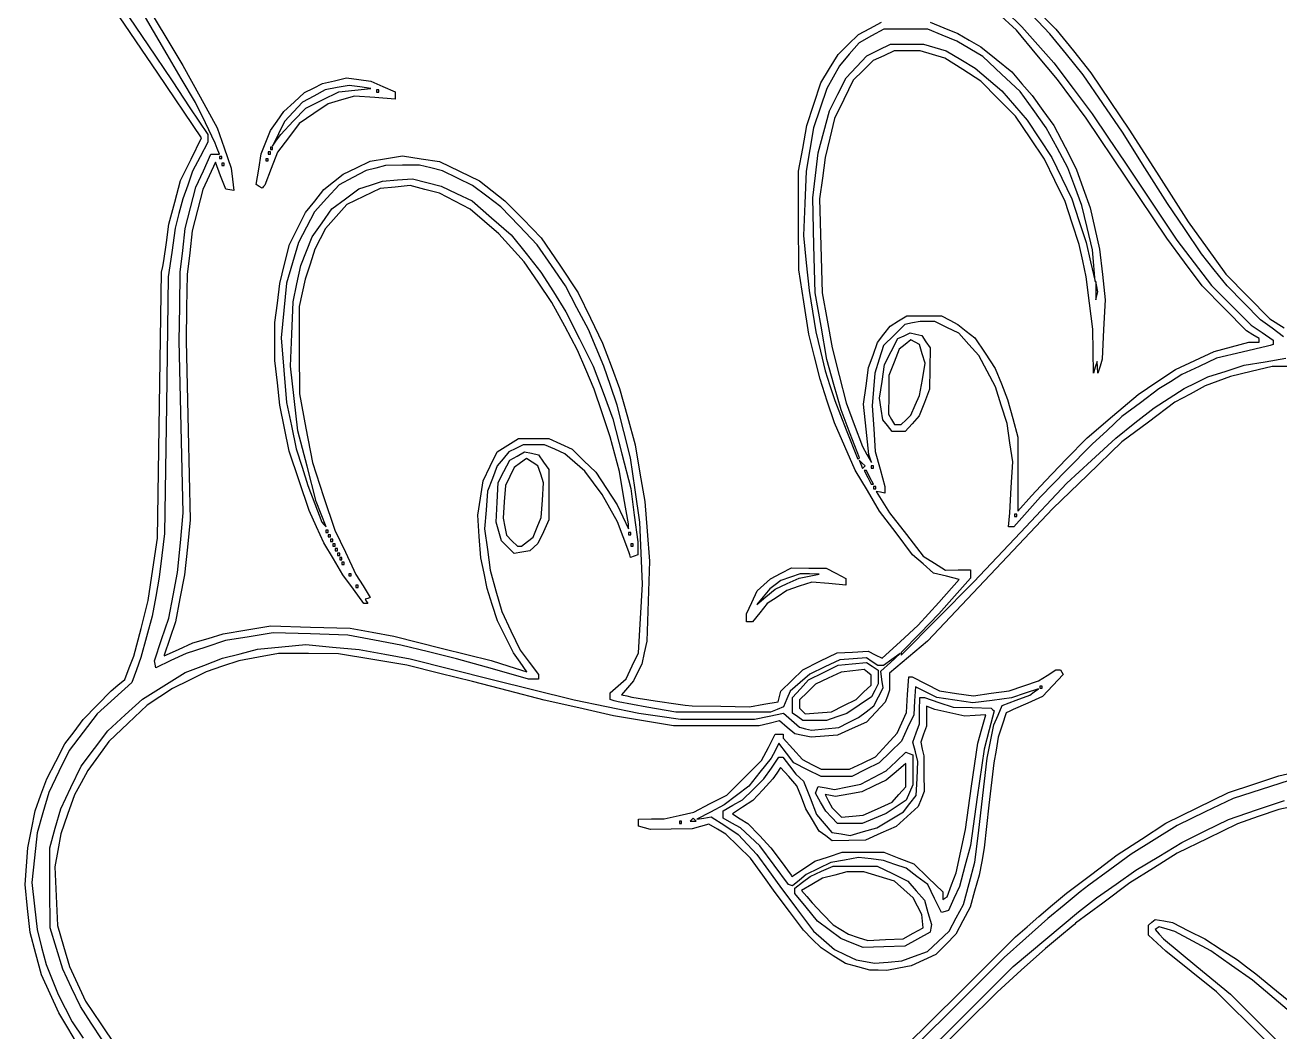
# Model space of a CAD drawing. Header units: millimetres. Extents: x 8 to 203, y 9 to 281.
# Drawn here: x 17.9 to 117.5, y 109.3 to 189.2 of the extents above; entities that cross this region are included whole.
import ezdxf

# ---------------------------------------------------------------- set-up
doc = ezdxf.new("R2010")
doc.units = ezdxf.units.MM
doc.layers.add('Capa_1', color=7, linetype='CONTINUOUS')

msp = doc.modelspace()

# ---------------------------------------------------------------- linework, layer by layer
at = {"layer": 'Capa_1', "color": 7}
for points in [[(21.958429, 108.40683), (21.246146, 109.59055), (20.533863, 110.77426), (19.850648, 112.27819), (19.167431, 113.78211), (18.714465, 115.4614), (18.261499, 117.14069), (18.063009, 119.05656), (17.864517, 120.97242), (17.979708, 122.4293), (18.094897, 123.88617), (18.380782, 125.34306), (18.666667, 126.79994), (19.1247, 128.0747), (19.582732, 129.34947), (20.307387, 130.74202), (21.032041, 132.13458), (21.756545, 133.098), (22.481048, 134.06143), (23.59554, 135.20663), (24.710034, 136.35183), (25.243628, 136.7973), (25.777222, 137.24276), (26.144539, 138.16733), (26.511854, 139.09191), (27.074796, 141.30421), (27.637738, 143.51651), (28.010108, 145.99376), (28.382477, 148.47101), (28.543208, 159.03339), (28.703938, 169.59577), (28.793648, 170.05104), (28.883358, 170.50632), (29.08863, 171.96319), (29.293903, 173.42007), (29.75598, 175.15012), (30.218057, 176.88016), (31.050892, 178.57555), (31.883728, 180.27094), (28.403916, 185.40467), (24.924103, 190.5384)], [(25.666626, 190.53819), (27.606403, 187.66222), (29.54618, 184.78625), (30.959537, 182.65419), (32.372894, 180.52215), (32.382094, 180.21858), (32.391294, 179.91502), (31.781909, 178.7617), (31.172524, 177.60839), (30.778591, 176.51573), (30.384656, 175.42307), (30.089835, 174.25327), (29.795014, 173.08348), (29.516463, 171.15741), (29.23791, 169.23133), (29.089649, 159.03318), (28.941387, 148.83502), (28.730001, 147.10498), (28.518614, 145.37494), (28.238989, 143.827), (27.959364, 142.27906), (27.515364, 140.64008), (27.071365, 139.00109), (26.702539, 138.00153), (26.333711, 137.00196), (24.965251, 135.76316), (23.596791, 134.52437), (22.483544, 133.05858), (21.370298, 131.59279), (20.556858, 129.9247), (19.743417, 128.2566), (19.2817, 126.66243), (18.819983, 125.06826), (18.611163, 123.08957), (18.402343, 121.11089), (18.606957, 119.24482), (18.811571, 117.37875), (19.170293, 115.98855), (19.529017, 114.59835), (20.007765, 113.41464), (20.486513, 112.23093), (21.050804, 111.13827), (21.615097, 110.04561), (22.486961, 108.77084)], [(27.676787, 190.53805), (29.037033, 188.26871), (30.397279, 185.99938), (31.760909, 183.52816), (33.124537, 181.05692), (33.685076, 179.46227), (34.245615, 177.86762), (34.351979, 176.97657), (34.458343, 176.08554), (34.133272, 176.13294), (33.808201, 176.18034), (33.394148, 177.25858), (32.980096, 178.33683), (32.481855, 177.24417), (31.983613, 176.15151), (31.562663, 174.51252), (31.141713, 172.87353), (30.940337, 171.14349), (30.738961, 169.41344), (30.693191, 166.77286), (30.647421, 164.13225), (30.812407, 157.02997), (30.977394, 149.92768), (30.752208, 147.74236), (30.527023, 145.55704), (30.166711, 143.68582), (29.8064, 141.81458), (29.356321, 140.49889), (28.906244, 139.1832), (28.904944, 139.1491), (28.903644, 139.115), (30.050838, 139.62975), (31.198034, 140.14448), (32.399159, 140.51135), (33.600285, 140.87821), (35.488543, 141.19147), (37.3768, 141.50473), (40.528162, 141.41063), (43.679523, 141.31653), (45.42326, 141.00451), (47.166998, 140.69249), (51.021575, 139.71776), (54.876153, 138.74303), (56.292464, 138.30192), (57.708779, 137.8608), (57.188529, 138.6131), (56.66828, 139.3654), (56.022851, 140.64016), (55.377431, 141.91493), (54.978891, 143.1897), (54.580351, 144.46446), (54.319559, 145.68534), (54.058766, 146.90622), (53.94012, 148.5991), (53.821472, 150.29198), (54.031235, 151.65781), (54.240998, 153.02363), (54.80763, 154.17817), (55.374263, 155.3327), (56.216561, 155.86268), (57.058864, 156.39266), (58.261897, 156.39066), (59.464941, 156.38866), (60.388708, 155.96186), (61.312486, 155.53507), (62.259278, 154.62011), (63.20607, 153.70514), (64.050195, 152.41051), (64.894321, 151.11587), (65.344101, 150.15737), (65.79387, 149.19887), (65.79597, 149.40292), (65.79807, 149.60697), (65.434666, 151.67929), (65.071262, 153.75162), (64.70464, 155.13755), (64.338018, 156.5235), (63.705428, 158.41553), (63.072838, 160.30757), (62.405769, 161.85551), (61.738701, 163.40345), (60.729132, 165.30011), (59.719564, 167.19678), (58.610845, 168.80285), (57.502126, 170.4089), (56.497522, 171.52595), (55.492905, 172.64299), (54.358855, 173.62438), (53.224804, 174.60578), (52.008895, 175.23979), (50.792987, 175.8738), (49.623047, 176.17117), (48.453108, 176.46854), (47.259706, 176.35913), (46.066303, 176.24973), (44.749945, 175.60569), (43.433586, 174.96164), (42.57725, 174.01667), (41.720915, 173.0717), (41.303512, 172.244), (40.886109, 171.41629), (40.505269, 170.23257), (40.12443, 169.04886), (39.883573, 167.9562), (39.642716, 166.86354), (39.648116, 163.40346), (39.653516, 159.94336), (40.171603, 157.21171), (40.68969, 154.48006), (41.578841, 151.78944), (42.467993, 149.09882), (43.305583, 147.34454), (44.143174, 145.59025), (44.713767, 144.67019), (45.284361, 143.75015), (45.077645, 143.68175), (44.870929, 143.61335), (44.974683, 143.44679), (45.078436, 143.28024), (44.92994, 143.28424), (44.781444, 143.28824), (43.940585, 144.42271), (43.099727, 145.55717), (42.353325, 146.83192), (41.606922, 148.1067), (41.016626, 149.38147), (40.426329, 150.65623), (39.634716, 153.02367), (38.843103, 155.39109), (38.473777, 157.21219), (38.10445, 159.0333), (37.909585, 160.80169), (37.714719, 162.57008), (37.714719, 164.08444), (37.714719, 165.59882), (37.903951, 167.14197), (38.093182, 168.68512), (38.476799, 170.23305), (38.860416, 171.78099), (39.504117, 173.05575), (40.147816, 174.33053), (40.871654, 175.24107), (41.595492, 176.15162), (42.362488, 176.76694), (43.129483, 177.38226), (44.20278, 177.89167), (45.276079, 178.40108), (46.561117, 178.61612), (47.846156, 178.83117), (49.316406, 178.60425), (50.786657, 178.37733), (52.372833, 177.60916), (53.95901, 176.84099), (54.968542, 176.05714), (55.97808, 175.27329), (57.420328, 173.8003), (58.862576, 172.32732), (60.32918, 170.142), (61.795795, 167.95669), (62.769724, 165.95348), (63.743653, 163.95027), (64.414323, 162.15466), (65.085003, 160.35903), (65.704105, 158.11784), (66.323207, 155.87665), (66.704628, 153.63067), (67.086049, 151.38468), (67.273408, 149.01725), (67.460768, 146.64983), (67.352752, 143.4629), (67.244737, 140.27598), (67.047138, 139.36543), (66.84954, 138.45488), (66.516128, 137.79629), (66.182716, 137.13769), (65.71542, 136.5867), (65.248124, 136.0357), (65.660762, 135.9385), (66.073401, 135.8413), (67.908907, 135.55677), (69.744424, 135.27225), (70.295081, 135.20635), (70.845728, 135.14045), (73.124058, 135.11301), (75.403421, 135.08571), (76.549782, 135.28378), (77.696155, 135.48184), (77.80238, 135.90178), (77.908606, 136.32173), (78.776234, 137.17038), (79.643874, 138.01905), (81.00762, 138.68775), (82.371355, 139.35646), (83.600971, 139.42546), (84.830587, 139.49436), (85.383812, 139.21053), (85.937047, 138.92668), (87.372913, 140.23867), (88.808779, 141.55066), (90.438217, 143.37175), (92.067654, 145.19285), (91.051384, 145.43899), (90.035114, 145.68513), (89.191522, 146.42186), (88.347929, 147.15859), (87.046395, 148.89177), (85.744851, 150.62494), (84.779275, 152.24613), (83.813699, 153.86733), (82.982071, 155.75135), (82.150444, 157.63537), (81.584743, 159.36186), (81.019041, 161.08834), (80.567429, 162.88348), (80.115826, 164.67861), (79.719074, 167.22816), (79.322321, 169.77769), (79.312721, 173.69306), (79.303121, 177.60842), (79.632612, 179.42952), (79.962102, 181.25061), (80.523542, 182.94626), (81.084981, 184.64189), (81.767254, 185.7614), (82.449537, 186.88092), (83.254656, 187.67556), (84.059775, 188.47021), (84.977533, 188.95789), (85.895292, 189.44556)], [(97.98642, 190.68082), (99.740409, 188.8993), (101.13624, 187.16926), (102.53208, 185.43921), (104.05958, 183.16284), (105.58709, 180.88647), (107.9244, 177.24427), (110.26171, 173.60207), (111.75363, 171.51483), (113.24555, 169.42759), (114.98929, 167.66431), (116.73303, 165.90103), (117.86753, 165.17966)], [(23.977729, 108.62253), (23.116959, 109.94269), (22.25619, 111.26285), (21.554015, 112.74949), (20.851839, 114.23613), (20.348902, 115.87411), (19.845965, 117.51211), (19.831935, 120.69902), (19.817905, 123.88595), (20.254594, 125.43389), (20.691283, 126.98182), (21.510221, 128.67285), (22.329159, 130.36388), (23.381134, 131.77155), (24.433111, 133.1792), (25.810091, 134.43134), (27.187071, 135.68347), (28.887707, 136.74343), (30.588342, 137.80339), (32.066377, 138.36891), (33.544411, 138.93442), (34.940967, 139.28822), (36.337523, 139.64201), (38.253973, 139.82933), (40.170425, 140.01664), (42.292102, 139.82329), (44.41378, 139.62992), (46.432844, 139.25933), (48.451908, 138.88876), (54.967981, 137.25551), (61.484049, 135.62226), (64.053769, 135.0991), (66.623488, 134.57593), (68.275449, 134.33494), (69.92741, 134.09394), (72.86423, 134.09794), (75.801051, 134.10194), (76.958579, 134.33019), (78.116096, 134.55846), (78.751563, 134.00489), (79.38704, 133.45132), (79.860133, 133.33351), (80.333214, 133.2157), (81.419208, 133.32832), (82.50519, 133.44093), (83.283023, 133.83399), (84.060866, 134.22704), (84.669495, 134.6868), (85.278123, 135.14656), (85.650168, 135.87012), (86.022223, 136.59368), (85.932623, 137.25071), (85.843023, 137.90774), (86.603904, 138.60653), (87.364785, 139.30532), (86.705037, 138.83417), (86.045277, 138.36302), (85.826711, 138.36302), (85.608133, 138.36302), (85.154411, 138.65798), (84.700678, 138.95293), (83.643334, 138.87703), (82.585991, 138.80113), (81.396138, 138.24046), (80.206285, 137.6798), (79.420727, 137.00094), (78.63517, 136.3221), (78.374188, 135.70239), (78.113205, 135.08268), (77.599562, 134.86647), (77.085919, 134.65025), (73.323118, 134.64425), (69.560317, 134.63825), (67.265921, 135.05151), (64.971535, 135.46475), (64.650312, 135.56075), (64.3291, 135.65675), (64.3291, 135.9232), (64.3291, 136.18966), (64.96412, 136.74283), (65.599129, 137.296), (66.094595, 138.33073), (66.590062, 139.36546), (66.754365, 142.09711), (66.918669, 144.82876), (66.811356, 147.28723), (66.704055, 149.74572), (66.33267, 152.29526), (65.961286, 154.8448), (65.426952, 156.93906), (64.892617, 159.03333), (64.361351, 160.58126), (63.830085, 162.12919), (63.22216, 163.58607), (62.614245, 165.04296), (61.701047, 166.773), (60.787849, 168.50304), (59.671085, 170.12878), (58.554322, 171.75453), (57.110039, 173.26833), (55.665766, 174.78213), (54.536869, 175.62407), (53.407975, 176.46601), (52.214804, 177.05543), (51.021632, 177.64485), (50.103875, 177.86964), (49.186119, 178.09443), (47.839298, 178.08183), (46.492476, 178.06923), (45.728458, 177.86771), (44.964439, 177.66619), (43.894063, 177.10326), (42.823688, 176.54034), (41.844134, 175.4664), (40.864579, 174.39245), (40.217641, 173.171), (39.570702, 171.94954), (39.099888, 170.33761), (38.629074, 168.72569), (38.414202, 166.54713), (38.199329, 164.36858), (38.420916, 161.80167), (38.642504, 159.23476), (39.023383, 157.40399), (39.404262, 155.5732), (39.863095, 154.11633), (40.321929, 152.65945), (40.876622, 151.20256), (41.431314, 149.74569), (41.60493, 149.56357), (41.778545, 149.38147), (41.381163, 150.38307), (40.98378, 151.38468), (40.261168, 154.18851), (39.538557, 156.99234), (39.248549, 159.56074), (38.958543, 162.12916), (39.054503, 164.6787), (39.150463, 167.22824), (39.45636, 168.67366), (39.762256, 170.11908), (40.221823, 171.25804), (40.681388, 172.39699), (41.461199, 173.50874), (42.241009, 174.62049), (43.308276, 175.4125), (44.375544, 176.20451), (45.312417, 176.51498), (46.24929, 176.82546), (47.445391, 176.91966), (48.641492, 177.01386), (49.777394, 176.72514), (50.913297, 176.43642), (52.140113, 175.84295), (53.366929, 175.24947), (54.917388, 173.90462), (56.467849, 172.55975), (57.656307, 171.07765), (58.844775, 169.59556), (59.830552, 168.02433), (60.816329, 166.45309), (61.906744, 164.29107), (62.997159, 162.12905), (63.772914, 160.03478), (64.548669, 157.94053), (65.260859, 155.17389), (65.973049, 152.40726), (66.252379, 150.29312), (66.531708, 148.17899), (66.531708, 147.66147), (66.531708, 147.14395), (66.249438, 147.03648), (65.967157, 146.92901), (65.889167, 147.15358), (65.811177, 147.37814), (65.367001, 148.57225), (64.922825, 149.76636), (64.31424, 150.84863), (63.705664, 151.9309), (63.020824, 152.86175), (62.335974, 153.79261), (61.542894, 154.47764), (60.749804, 155.16268), (59.941255, 155.52548), (59.132705, 155.88828), (58.275251, 155.88828), (57.417787, 155.88828), (56.857157, 155.60064), (56.296527, 155.31301), (55.830051, 154.76298), (55.363563, 154.21295), (54.982884, 153.20348), (54.602204, 152.19402), (54.4863, 150.69663), (54.370394, 149.19925), (54.584108, 147.56026), (54.79782, 145.92127), (55.264667, 144.28228), (55.731518, 142.64329), (56.455737, 141.10573), (57.179946, 139.56818), (57.90946, 138.60953), (58.638964, 137.65089), (58.638964, 137.46097), (58.638964, 137.27105), (58.241956, 137.27105), (57.844947, 137.27105), (54.983922, 138.07839), (52.122897, 138.88572), (49.920281, 139.43459), (47.717667, 139.98344), (45.606826, 140.37563), (43.495986, 140.76781), (40.531665, 140.86371), (37.567346, 140.95961), (35.67632, 140.6459), (33.785295, 140.33218), (32.216346, 139.82043), (30.647395, 139.30869), (29.454311, 138.74411), (28.261228, 138.17955), (28.201268, 138.45694), (28.141308, 138.73433), (28.708953, 140.42481), (29.276597, 142.1153), (29.629436, 143.92726), (29.982276, 145.73922), (30.200539, 148.10666), (30.418802, 150.47409), (30.257773, 157.3032), (30.096744, 164.13233), (30.143124, 166.86398), (30.189504, 169.59563), (30.390274, 171.32567), (30.591045, 173.05571), (31.011137, 174.6947), (31.431229, 176.33369), (32.027535, 177.65399), (32.623841, 178.97429), (32.961825, 178.97429), (33.29981, 178.97429), (33.135038, 179.40427), (32.970266, 179.83424), (32.184586, 181.453), (31.398905, 183.07176), (30.273935, 184.98391), (29.148963, 186.89607), (27.437099, 189.80983)], [(89.749871, 189.44556), (90.851174, 188.99992), (91.952489, 188.55428), (92.870236, 188.0242), (93.787995, 187.49411), (95.012007, 186.50364), (96.236018, 185.51316), (97.04639, 184.56561), (97.856751, 183.61805), (98.719575, 182.43488), (99.582398, 181.25171), (100.47527, 179.52112), (101.36815, 177.79053), (101.91363, 176.24259), (102.45912, 174.69466), (102.84092, 173.05567), (103.22273, 171.41668), (103.43876, 169.41348), (103.65479, 167.41026), (103.53666, 165.04284), (103.41854, 162.6754), (103.25371, 162.12907), (103.0889, 161.58274), (103.0548, 162.03802), (103.0207, 162.49329), (102.87374, 162.03802), (102.72678, 161.58274), (102.70848, 163.31971), (102.69018, 165.05667), (102.42563, 167.14402), (102.16109, 169.23136), (101.88241, 170.50613), (101.60373, 171.7809), (101.03785, 173.49768), (100.47195, 175.21447), (99.663157, 176.8864), (98.854352, 178.55833), (97.701746, 180.2687), (96.549131, 181.97906), (95.168529, 183.36818), (93.787928, 184.75729), (92.358924, 185.67902), (90.929909, 186.60076), (89.944505, 186.88497), (88.959101, 187.16919), (87.92991, 187.16919), (86.900737, 187.16919), (86.069099, 186.78134), (85.237472, 186.3935), (84.435304, 185.62001), (83.633147, 184.84652), (82.890645, 183.32173), (82.148143, 181.79694), (81.785825, 180.24902), (81.423508, 178.70108), (81.202608, 177.06209), (80.981697, 175.4231), (81.085579, 171.68985), (81.18946, 167.95659), (81.579352, 165.77127), (81.969243, 163.58595), (82.523917, 161.40064), (83.078591, 159.21532), (83.728931, 157.48527), (84.379272, 155.75523), (84.734995, 155.11784), (85.090727, 154.48045), (84.993557, 154.80005), (84.896387, 155.11965), (84.678076, 157.11668), (84.459765, 159.11369), (84.66625, 160.56228), (84.872723, 162.01087), (85.228467, 163.01507), (85.58421, 164.01927), (86.080476, 164.66481), (86.576753, 165.31034), (87.245451, 165.72292), (87.914161, 166.1355), (89.290798, 166.1315), (90.667436, 166.1285), (91.30986, 165.78846), (91.952296, 165.44843), (92.63249, 164.91813), (93.312696, 164.38782), (94.122322, 163.16751), (94.931947, 161.94719), (95.4223, 160.71505), (95.912642, 159.4829), (96.313316, 157.9834), (96.713957, 156.4839), (96.719257, 153.54817), (96.724557, 150.61245), (97.820107, 151.81813), (98.915668, 153.02381), (100.57338, 154.73333), (102.23109, 156.44285), (104.25017, 158.16622), (106.26923, 159.88959), (107.75803, 160.87282), (109.24681, 161.85605), (110.78661, 162.5716), (112.32643, 163.28715), (113.69937, 163.6643), (115.07232, 164.04146), (115.48899, 164.04146), (115.90567, 164.04146), (115.90567, 164.18431), (115.90567, 164.32715), (115.39639, 164.62563), (114.8871, 164.92411), (113.13006, 166.7206), (111.37303, 168.51709), (109.9598, 170.4011), (108.54658, 172.28512), (105.3531, 177.05732), (102.15963, 181.82952), (101.01992, 183.36128), (99.880221, 184.89304), (98.242995, 186.84837), (96.60577, 188.80369), (95.104975, 190.18128)], [(95.78821, 190.29789), (97.053124, 189.08102), (98.32457, 187.6544), (99.596005, 186.22778), (101.11421, 184.19432), (102.63241, 182.16084), (103.92227, 180.24869), (105.21211, 178.33653), (107.28632, 175.24066), (109.36054, 172.1448), (110.73919, 170.33519), (112.11782, 168.52556), (113.6912, 166.95539), (115.26458, 165.38521), (116.13645, 164.79537), (117.00832, 164.20552), (117.00832, 164.02644), (117.00832, 163.84736), (116.77888, 163.78026), (116.54944, 163.71316), (114.53037, 163.235), (112.51131, 162.75682), (111.13467, 162.11258), (109.75804, 161.46833), (108.84028, 160.89344), (107.92253, 160.31855), (106.45844, 159.22045), (104.99435, 158.12234), (103.81107, 157.02968), (102.62779, 155.93702), (100.57345, 153.84276), (98.5191, 151.74849), (97.464559, 150.56478), (96.410007, 149.38107), (96.200849, 149.38107), (95.99169, 149.38107), (96.03324, 149.9274), (96.07479, 150.47373), (96.195474, 152.49908), (96.316168, 154.52443), (96.091944, 156.04592), (95.867709, 157.5674), (95.406347, 159.02858), (94.944985, 160.48977), (94.291544, 161.732), (93.638114, 162.97422), (92.837661, 163.85751), (92.03722, 164.74081), (91.087498, 165.21036), (90.137776, 165.67991), (89.554335, 165.67991), (88.970883, 165.67991), (88.357684, 165.55823), (87.744474, 165.43655), (86.905026, 164.60215), (86.065589, 163.76775), (85.718891, 162.67509), (85.372193, 161.58243), (85.263347, 160.27478), (85.15449, 158.96714), (85.276654, 157.16312), (85.398819, 155.3591), (85.785269, 153.96151), (86.171729, 152.56393), (86.171729, 152.30325), (86.171729, 152.04257), (85.820684, 152.10967), (85.469629, 152.17677), (86.005764, 151.32527), (86.541888, 150.47377), (87.871103, 148.75035), (89.200328, 147.02692), (90.093624, 146.48014), (90.98693, 145.93336), (91.975029, 145.94756), (92.963129, 145.96176), (92.963129, 145.62389), (92.963129, 145.28601), (91.705342, 143.8735), (90.447566, 142.46099), (88.952078, 140.92605), (87.456589, 139.39111), (87.459789, 139.28706), (87.462989, 139.18301), (90.351843, 142.09678), (93.240686, 145.01053), (96.931217, 148.92724), (100.62173, 152.84393), (102.56334, 154.63276), (104.50494, 156.42159), (106.03047, 157.61927), (107.55599, 158.81696), (108.74907, 159.58433), (109.94215, 160.35172), (110.87407, 160.81766), (111.80599, 161.2836), (113.26023, 161.74394), (114.71449, 162.20429), (116.36645, 162.48469), (118.01841, 162.76509)], [(117.83583, 164.46327), (116.91807, 165.13785), (116.00031, 165.81244), (114.6743, 167.15852), (113.34828, 168.5046), (112.32986, 169.77936), (111.31144, 171.05414), (109.96263, 173.05734), (108.61382, 175.06055), (106.82486, 177.88326), (105.03589, 180.70596), (103.47124, 182.98234), (101.90659, 185.25871), (100.58601, 186.8977), (99.265413, 188.53669), (97.837975, 190.0409)], [(119.76158, 162.10215), (116.91654, 162.11245), (115.26457, 161.70503), (113.61261, 161.29761), (112.60308, 160.92682), (111.59354, 160.55604), (110.40046, 159.90846), (109.20738, 159.26087), (107.09754, 157.68992), (104.98771, 156.11895), (102.25204, 153.47835), (99.516352, 150.83777), (94.529913, 145.55658), (89.543473, 140.27538), (88.041133, 139.01768), (86.538794, 137.75999), (86.538794, 137.07186), (86.538794, 136.38374), (86.36032, 135.91801), (86.181846, 135.45227), (85.442103, 134.65604), (84.70235, 133.85981), (83.555626, 133.34566), (82.408891, 132.83151), (81.359752, 132.75321), (80.310613, 132.67491), (79.657981, 132.79638), (79.005339, 132.91786), (78.401772, 133.44364), (77.798204, 133.96941), (76.983177, 133.76048), (76.168149, 133.55153), (72.772449, 133.56183), (69.376749, 133.57223), (66.990575, 133.97135), (64.604412, 134.37047), (61.851147, 134.99254), (59.097872, 135.61461), (56.252829, 136.35371), (53.407783, 137.09283), (50.797753, 137.73269), (48.187724, 138.37254), (45.474766, 138.83342), (42.761806, 139.29429), (40.375639, 139.30769), (37.989473, 139.32119), (36.416242, 139.02466), (34.843012, 138.72815), (33.546771, 138.29074), (32.25053, 137.85331), (30.914903, 137.18827), (29.579276, 136.52323), (28.576764, 135.86303), (27.574253, 135.20283), (26.042064, 133.76387), (24.509874, 132.32491), (23.682201, 131.17414), (22.854528, 130.02337), (22.318554, 129.04881), (21.78258, 128.07425), (21.236417, 126.52631), (20.690254, 124.97838), (20.456578, 123.67175), (20.222902, 122.36512), (20.326006, 120.02956), (20.42911, 117.69399), (20.910789, 116.07314), (21.392466, 114.45229), (22.031604, 113.07982), (22.670741, 111.70736), (23.877418, 109.90902), (25.084095, 108.11068)], [(87.72382, 108.04241), (92.133083, 112.41895), (96.542347, 116.79548), (97.463632, 117.60908), (98.384928, 118.42267), (99.482705, 119.34869), (100.58048, 120.27469), (102.59954, 121.79627), (104.61861, 123.31783), (106.54589, 124.57146), (108.47319, 125.82508), (110.96072, 127.05229), (113.44826, 128.27951), (115.45773, 128.94086), (117.46719, 129.60221), (118.93561, 129.92856)], [(118.27041, 129.23192), (116.04897, 128.51599), (113.82755, 127.80004), (111.60956, 126.72476), (109.39157, 125.64946), (107.55605, 124.50796), (105.72053, 123.36644), (104.04164, 122.13802), (102.36273, 120.9096), (102.02256, 120.63972), (101.68241, 120.36983), (100.39755, 119.3189), (99.112692, 118.26797), (97.368953, 116.70964), (95.625215, 115.15131), (92.089855, 111.62428), (88.554496, 108.09725)], [(88.649497, 106.7625), (92.504066, 110.60709), (96.358655, 114.45168), (98.954169, 116.61925), (101.54968, 118.78682), (102.25809, 119.34158), (102.9665, 119.89634), (104.52668, 120.99998), (106.08686, 122.10363), (107.92238, 123.19822), (109.7579, 124.29282), (111.60437, 125.21183), (113.45085, 126.13082), (115.67887, 126.88311), (117.90687, 127.63539)], [(119.57756, 127.36021), (117.46672, 126.92101), (115.81476, 126.35181), (114.1628, 125.78261), (111.77664, 124.61145), (109.39047, 123.4403), (107.50222, 122.26163), (105.61396, 121.08297), (103.46408, 119.48915), (101.31421, 117.89534), (101.22251, 117.79522), (101.13081, 117.69511), (100.02951, 116.79316), (98.928195, 115.8912), (97.00091, 114.15358), (95.073626, 112.41595), (92.521679, 109.86539), (89.969742, 107.31484)], [(119.86256, 105.1287), (116.18697, 108.78345), (112.51138, 112.43821), (110.49231, 114.05053), (108.47325, 115.66287), (107.78493, 116.30579), (107.09661, 116.94871), (107.09661, 117.34473), (107.09661, 117.74074), (107.36993, 117.96579), (107.64324, 118.19084), (108.32131, 118.06463), (108.99937, 117.93843), (110.29061, 117.29328), (111.58184, 116.64814), (112.8726, 115.81305), (114.16334, 114.97797), (114.89628, 114.42397), (115.62923, 113.86998), (117.28246, 112.51364), (118.93567, 111.1573)], [(119.48618, 109.88022), (117.4279, 111.6206), (115.36962, 113.36099), (113.7091, 114.5259), (112.04858, 115.69081), (110.62794, 116.46458), (109.2073, 117.23834), (108.58209, 117.41383), (107.9569, 117.58931), (107.79005, 117.48702), (107.6232, 117.38474), (107.95637, 117.01397), (108.28954, 116.6432), (110.95104, 114.4424), (113.61254, 112.24158), (116.37143, 109.50453), (119.13033, 106.76747)]]:
    msp.add_lwpolyline(points, dxfattribs=at)
for points in [[(84.071282, 154.79423), (84.135422, 154.85793), (83.406547, 156.76343), (82.677661, 158.66893), (82.117373, 160.66973), (81.557084, 162.67053), (81.092323, 165.31353), (80.627552, 167.95653), (80.530272, 171.72272), (80.433002, 175.48889), (80.651867, 177.27707), (80.870732, 179.06524), (81.311914, 180.74121), (81.753085, 182.41717), (82.415742, 183.7227), (83.0784, 185.02822), (83.90909, 185.90932), (84.739769, 186.79041), (85.675288, 187.25293), (86.610797, 187.71546), (87.918074, 187.71546), (89.225361, 187.71546), (90.134159, 187.4477), (91.042947, 187.17994), (92.187071, 186.49162), (93.331184, 185.80331), (94.388794, 184.90006), (95.446403, 183.99681), (96.453212, 182.83807), (97.460021, 181.67932), (98.440055, 180.19017), (99.4201, 178.70102), (100.21098, 177.06203), (101.00186, 175.42304), (101.57202, 173.693), (102.14218, 171.96295), (102.50629, 170.41502), (102.87039, 168.86709), (102.76382, 170.11843), (102.65724, 171.36978), (102.22757, 173.13032), (101.79791, 174.89086), (101.24711, 176.38821), (100.69633, 177.88557), (99.839504, 179.477), (98.982679, 181.06845), (97.946027, 182.50279), (96.909364, 183.93715), (95.422452, 185.32551), (93.93553, 186.71385), (92.903906, 187.32476), (91.872273, 187.93568), (90.719795, 188.41567), (89.567318, 188.89568), (87.823579, 188.89768), (86.07984, 188.89968), (85.096141, 188.35911), (84.112442, 187.81853), (83.331732, 186.90223), (82.551023, 185.98593), (82.052722, 185.0892), (81.554421, 184.19247), (81.025361, 182.62572), (80.496289, 181.05896), (80.207307, 179.33391), (79.918335, 177.60887), (79.8069, 175.05933), (79.695464, 172.50979), (79.915118, 170.32447), (80.13476, 168.13915), (80.405641, 166.50016), (80.676532, 164.86117), (81.045519, 163.31324), (81.414506, 161.76531), (81.794574, 160.58159), (82.174642, 159.39788), (83.090834, 157.0645), (84.007037, 154.73111)], [(36.807129, 176.38673), (36.701096, 176.25773), (36.464888, 176.40257), (36.228681, 176.54741), (36.424632, 177.76438), (36.620584, 178.98136), (36.989146, 179.90907), (37.357708, 180.83677), (37.882942, 181.59417), (38.408176, 182.35159), (39.235772, 183.10845), (40.063369, 183.8653), (40.769934, 184.21774), (41.476498, 184.57017), (42.437272, 184.79449), (43.398046, 185.01881), (44.364561, 184.89416), (45.331075, 184.76953), (46.29472, 184.34043), (47.258365, 183.91134), (47.258365, 183.63008), (47.258365, 183.34882), (45.646384, 183.46235), (44.034404, 183.57586), (42.992325, 183.27531), (41.950246, 182.97474), (40.795615, 182.19332), (39.640986, 181.41189), (38.780954, 180.27302), (37.920924, 179.13415), (37.417045, 177.82495), (36.913165, 176.51573)], [(37.845708, 180.06687), (38.167518, 180.52215), (39.168455, 181.57637), (40.169393, 182.63061), (41.479191, 183.27287), (42.788988, 183.91512), (44.060031, 184.04567), (45.331074, 184.17623), (44.463001, 184.30287), (43.594927, 184.42951), (42.654469, 184.25256), (41.714011, 184.0756), (40.808113, 183.58642), (39.902214, 183.09725), (39.186541, 182.32692), (38.470867, 181.55661), (37.997382, 180.58411), (37.523898, 179.61159)], [(45.881728, 183.89118), (45.973508, 183.89118), (45.973508, 183.98218), (45.973508, 184.07318), (45.881728, 184.07318), (45.789948, 184.07318), (45.789948, 183.98218), (45.789948, 183.89118)], [(37.438369, 179.33843), (37.530149, 179.33843), (37.530149, 179.42943), (37.530149, 179.52043), (37.438369, 179.52043), (37.346589, 179.52043), (37.346589, 179.42943), (37.346589, 179.33843)], [(33.4007, 178.60999), (33.49248, 178.60999), (33.49248, 178.70099), (33.49248, 178.79199), (33.4007, 178.79199), (33.30892, 178.79199), (33.30892, 178.70099), (33.30892, 178.60999)], [(37.071266, 178.42788), (37.163046, 178.42788), (37.163046, 178.51888), (37.163046, 178.60988), (37.071266, 178.60988), (36.979486, 178.60988), (36.979486, 178.51888), (36.979486, 178.42788)], [(37.254817, 178.97421), (37.346597, 178.97421), (37.346597, 179.06521), (37.346597, 179.15621), (37.254817, 179.15621), (37.163037, 179.15621), (37.163037, 179.06521), (37.163037, 178.97421)], [(33.584251, 178.06366), (33.676031, 178.06366), (33.676031, 178.15466), (33.676031, 178.24566), (33.584251, 178.24566), (33.492471, 178.24566), (33.492471, 178.15466), (33.492471, 178.06366)], [(103.00098, 167.72674), (103.08448, 168.04332), (103.00468, 168.45519), (102.92488, 168.86706), (102.92188, 168.13861), (102.91888, 167.41017)], [(87.267317, 156.9389), (86.748996, 156.9389), (86.377888, 157.40699), (86.00677, 157.87509), (85.876849, 158.72729), (85.746928, 159.5795), (85.940393, 160.91945), (86.133847, 162.25941), (86.663333, 163.28688), (87.19281, 164.31435), (87.682864, 164.54768), (88.172907, 164.78101), (88.631052, 164.66693), (89.089196, 164.55284), (89.420071, 164.06938), (89.750947, 163.58591), (89.731877, 161.94693), (89.712807, 160.30794), (89.300126, 159.24588), (88.887434, 158.18382), (88.336585, 157.56136), (87.785725, 156.9389)], [(87.187727, 157.48523), (87.456594, 157.48523), (87.842202, 157.86781), (88.227821, 158.2504), (88.57193, 159.02221), (88.916038, 159.79402), (89.138409, 161.08062), (89.360779, 162.3672), (89.136427, 163.11017), (88.912064, 163.85314), (88.571045, 164.03421), (88.230037, 164.21528), (87.763167, 163.85092), (87.296297, 163.48657), (86.891915, 162.44358), (86.487545, 161.4006), (86.467305, 159.85266), (86.447065, 158.30472), (86.682966, 157.89498), (86.918857, 157.48523)], [(57.327336, 147.35332), (56.704335, 147.253), (56.203722, 147.74968), (55.703098, 148.24637), (55.499232, 148.99596), (55.295364, 149.74555), (55.370684, 151.3168), (55.446004, 152.88805), (55.903313, 153.76972), (56.360626, 154.65138), (56.946294, 154.99074), (57.531952, 155.33009), (58.082971, 155.21002), (58.634001, 155.08995), (59.049495, 154.51201), (59.464989, 153.93408), (59.464925, 151.93087), (59.464872, 149.92766), (59.034962, 148.98457), (58.605063, 148.04148), (58.277704, 147.74754), (57.950333, 147.45361)], [(57.137494, 147.8334), (57.304642, 147.8334), (57.766963, 148.19422), (58.229294, 148.55503), (58.544742, 149.3324), (58.86019, 150.10978), (58.95736, 151.49128), (59.05453, 152.87277), (58.830433, 153.54647), (58.606337, 154.22015), (58.153328, 154.51465), (57.700331, 154.80913), (57.206068, 154.44667), (56.711805, 154.08421), (56.363445, 153.37177), (56.015085, 152.65932), (55.927295, 151.35364), (55.839505, 150.04797), (55.966645, 149.37561), (56.093774, 148.70326), (56.532144, 148.26834), (56.970513, 147.8334)], [(84.484294, 154.11139), (84.587003, 154.21337), (84.358922, 154.43797), (84.130841, 154.66257), (84.25617, 154.33603), (84.381499, 154.00948)], [(85.171595, 152.75038), (85.263335, 152.75038), (84.978582, 153.29671), (84.693829, 153.84304), (84.602099, 153.84304), (84.510369, 153.84304), (84.795121, 153.29671), (85.079874, 152.75038)], [(85.162166, 154.02509), (85.253896, 154.02509), (85.253896, 154.11609), (85.253896, 154.20709), (85.162166, 154.20709), (85.070436, 154.20709), (85.070436, 154.11609), (85.070436, 154.02509)], [(85.345722, 152.38616), (85.437452, 152.38616), (85.437452, 152.47726), (85.437452, 152.56826), (85.345722, 152.56826), (85.253982, 152.56826), (85.253982, 152.47726), (85.253982, 152.38616)], [(96.542347, 150.20084), (96.634077, 150.20084), (96.634077, 150.29194), (96.634077, 150.38294), (96.542347, 150.38294), (96.450617, 150.38294), (96.450617, 150.29194), (96.450617, 150.20084)], [(41.84406, 148.92607), (41.93584, 148.92607), (41.93584, 149.01707), (41.93584, 149.10807), (41.84406, 149.10807), (41.75228, 149.10807), (41.75228, 149.01707), (41.75228, 148.92607)], [(42.027611, 148.56185), (42.119391, 148.56185), (42.119391, 148.65285), (42.119391, 148.74385), (42.027611, 148.74385), (41.935831, 148.74385), (41.935831, 148.65285), (41.935831, 148.56185)], [(65.889282, 148.74397), (65.981012, 148.74397), (65.981012, 148.83497), (65.981012, 148.92597), (65.889282, 148.92597), (65.797542, 148.92597), (65.797542, 148.83497), (65.797542, 148.74397)], [(42.211163, 148.19764), (42.302943, 148.19764), (42.302943, 148.28864), (42.302943, 148.37964), (42.211163, 148.37964), (42.119383, 148.37964), (42.119383, 148.28864), (42.119383, 148.19764)], [(42.394714, 147.83342), (42.486494, 147.83342), (42.486494, 147.92442), (42.486494, 148.01542), (42.394714, 148.01542), (42.302934, 148.01542), (42.302934, 147.92442), (42.302934, 147.83342)], [(42.578265, 147.46919), (42.670045, 147.46919), (42.670045, 147.56019), (42.670045, 147.65119), (42.578265, 147.65119), (42.486485, 147.65119), (42.486485, 147.56019), (42.486485, 147.46919)], [(66.072838, 147.83342), (66.164568, 147.83342), (66.164568, 147.92442), (66.164568, 148.01542), (66.072838, 148.01542), (65.981098, 148.01542), (65.981098, 147.92442), (65.981098, 147.83342)], [(42.761816, 147.10498), (42.853596, 147.10498), (42.853596, 147.19598), (42.853596, 147.28698), (42.761816, 147.28698), (42.670036, 147.28698), (42.670036, 147.19598), (42.670036, 147.10498)], [(42.945368, 146.74076), (43.037148, 146.74076), (43.037148, 146.83176), (43.037148, 146.92276), (42.945368, 146.92276), (42.853588, 146.92276), (42.853588, 146.83176), (42.853588, 146.74076)], [(43.128919, 146.37653), (43.220699, 146.37653), (43.220699, 146.46753), (43.220699, 146.55853), (43.128919, 146.55853), (43.037139, 146.55853), (43.037139, 146.46753), (43.037139, 146.37653)], [(43.679573, 145.46599), (43.771353, 145.46599), (43.771353, 145.55699), (43.771353, 145.64799), (43.679573, 145.64799), (43.587793, 145.64799), (43.587793, 145.55699), (43.587793, 145.46599)], [(75.402771, 141.82379), (75.158164, 141.82379), (75.160264, 142.14248), (75.162364, 142.46117), (75.596227, 143.37172), (76.0301, 144.28228), (76.558084, 144.76676), (77.086058, 145.25124), (77.912049, 145.6773), (78.738029, 146.10337), (80.114656, 146.09937), (81.491294, 146.09537), (82.271385, 145.68614), (83.051477, 145.27691), (83.051477, 145.00977), (83.051477, 144.74263), (81.704086, 144.85563), (80.356684, 144.96863), (79.363801, 144.64453), (78.370917, 144.32042), (77.594321, 143.7944), (76.817724, 143.26839), (76.232855, 142.5463), (75.647986, 141.82422)], [(76.711305, 143.80858), (77.435801, 144.42755), (78.394291, 144.86292), (79.352782, 145.29829), (80.146405, 145.45324), (80.940028, 145.6082), (80.183014, 145.6282), (79.426, 145.6482), (78.656776, 145.37894), (77.887552, 145.10967), (77.45402, 144.77133), (77.020488, 144.43299), (76.503648, 143.81135), (75.986808, 143.18972)], [(44.230227, 144.55544), (44.322007, 144.55544), (44.322007, 144.64644), (44.322007, 144.73744), (44.230227, 144.73744), (44.138447, 144.73744), (44.138447, 144.64644), (44.138447, 144.55544)], [(80.591145, 133.99305), (79.645536, 133.99305), (79.237596, 134.27655), (78.829646, 134.56004), (78.829646, 135.18657), (78.829646, 135.81311), (79.465699, 136.51161), (80.101752, 137.21012), (81.277094, 137.802), (82.452436, 138.39389), (83.57198, 138.49463), (84.691535, 138.59536), (85.156295, 138.29323), (85.621045, 137.9911), (85.621045, 137.43993), (85.621045, 136.88875), (85.356355, 136.38091), (85.091654, 135.87307), (84.117374, 135.21124), (83.143104, 134.54942), (82.339935, 134.27125), (81.536765, 133.99309)], [(85.641885, 114.15506), (84.978621, 114.16706), (84.010072, 114.42575), (83.041534, 114.68444), (82.066071, 115.30354), (81.090618, 115.92264), (80.394857, 116.62633), (79.699086, 117.33001), (78.576047, 118.8281), (77.453019, 120.32619), (76.463918, 121.69337), (75.474827, 123.06055), (74.499321, 124.00984), (73.523815, 124.95913), (72.855618, 125.35925), (72.18742, 125.75935), (71.516292, 125.56719), (70.845164, 125.37503), (69.193203, 125.35893), (67.541242, 125.34283), (67.067074, 125.47526), (66.592895, 125.60769), (66.592895, 125.88501), (66.592895, 126.16232), (67.617721, 126.16532), (68.642546, 126.16832), (69.816705, 126.44292), (70.990865, 126.71752), (72.294647, 127.39259), (73.59844, 128.06766), (74.979009, 129.4372), (76.359578, 130.80674), (76.906293, 131.85344), (77.453019, 132.90014), (77.774231, 132.90058), (78.095443, 132.90101), (78.095443, 132.74454), (78.095443, 132.58806), (78.851999, 131.73532), (79.608565, 130.88257), (80.358078, 130.5032), (81.10758, 130.12383), (82.225878, 130.12383), (83.344165, 130.12383), (84.382085, 130.61099), (85.420005, 131.09815), (86.282477, 132.04511), (87.144949, 132.99206), (87.515439, 133.81155), (87.885918, 134.63105), (87.970088, 136.04241), (88.054368, 137.45375), (88.188551, 137.45375), (88.322745, 137.45375), (89.407342, 136.89878), (90.49194, 136.34379), (91.84144, 136.14508), (93.190941, 135.94635), (94.614043, 136.14603), (96.037156, 136.3457), (97.207501, 136.746), (98.377856, 137.1463), (99.062526, 137.5732), (99.747195, 138.00008), (99.92356, 138.00008), (100.09992, 138.00008), (100.21198, 137.8202), (100.32404, 137.64031), (99.500277, 136.76655), (98.676513, 135.8928), (97.517653, 135.37653), (96.358794, 134.86026), (96.08346, 134.72824), (95.808137, 134.59622), (95.489151, 133.6256), (95.170177, 132.65497), (94.989433, 131.6398), (94.808701, 130.62464), (94.431712, 127.2556), (94.054724, 123.88656), (93.856294, 122.7939), (93.657854, 121.70124), (93.292585, 120.42648), (92.927316, 119.15171), (92.357801, 118.08378), (91.788285, 117.01584), (90.993608, 116.2046), (90.19893, 115.39336), (89.227302, 114.95202), (88.255675, 114.5107), (87.280403, 114.32718), (86.305132, 114.14368)], [(80.875781, 134.59435), (81.91238, 134.68365), (82.894843, 135.17051), (83.877306, 135.65737), (84.473852, 136.22681), (85.070388, 136.79623), (85.070388, 137.19349), (85.070388, 137.59073), (84.791804, 137.82012), (84.513221, 138.04951), (83.607939, 137.94314), (82.702668, 137.83677), (81.670235, 137.35219), (80.637791, 136.86759), (80.009047, 136.24379), (79.380303, 135.61998), (79.380303, 135.29826), (79.380303, 134.97653), (79.609737, 134.74087), (79.839182, 134.50522)], [(86.426185, 114.80606), (87.506659, 114.89516), (88.527745, 115.2742), (89.548831, 115.65323), (90.405678, 116.44842), (91.262535, 117.24362), (91.833755, 118.30691), (92.404976, 119.37022), (92.859103, 121.05384), (93.313241, 122.73745), (93.588724, 125.04172), (93.864207, 127.34598), (94.069616, 129.16708), (94.275024, 130.98818), (94.545084, 132.31251), (94.815144, 133.63685), (95.150974, 134.40678), (95.486804, 135.17671), (96.580064, 135.58937), (97.673313, 136.00204), (98.025594, 136.25864), (98.377864, 136.51524), (97.292957, 136.1526), (96.20804, 135.78997), (94.679086, 135.58701), (93.150121, 135.38404), (91.725857, 135.60132), (90.301605, 135.8186), (89.448732, 136.23445), (88.59586, 136.65029), (88.52266, 135.54928), (88.44946, 134.44827), (87.964381, 133.40372), (87.479302, 132.35918), (86.596086, 131.49156), (85.712869, 130.62396), (84.629721, 130.08753), (83.546583, 129.5511), (82.322603, 129.5408), (81.098624, 129.5305), (80.017936, 130.07872), (78.937238, 130.62694), (78.340021, 131.4038), (77.742804, 132.18066), (77.435197, 131.58402), (77.127601, 130.98738), (76.239281, 129.87434), (75.350951, 128.76131), (74.372707, 128.02852), (73.394452, 127.29573), (72.303387, 126.72012), (71.212312, 126.1445), (71.792546, 126.2362), (72.37278, 126.3279), (73.444507, 125.63704), (74.516234, 124.94617), (75.254208, 124.14242), (75.992171, 123.33867), (76.906169, 122.08282), (77.820166, 120.82696), (79.151522, 119.04742), (80.482889, 117.26787), (81.324339, 116.53301), (82.16579, 115.79815), (83.021571, 115.38655), (83.877353, 114.97495), (84.611555, 114.84543), (85.345768, 114.71592)], [(98.560951, 136.5426), (98.652681, 136.5426), (98.652681, 136.6337), (98.652681, 136.7247), (98.560951, 136.7247), (98.469221, 136.7247), (98.469221, 136.6337), (98.469221, 136.5426)], [(90.942346, 118.82474), (90.657593, 118.75094), (90.112498, 119.86162), (89.567402, 120.9723), (88.706315, 121.60968), (87.845239, 122.24706), (86.955203, 122.55968), (86.065168, 122.87228), (85.063015, 122.98812), (84.060862, 123.10395), (82.959548, 122.90152), (81.858244, 122.69908), (80.889919, 122.22977), (79.921584, 121.76046), (79.376488, 121.30539), (78.831382, 120.85031), (78.666216, 120.91131), (78.50105, 120.97231), (77.364586, 122.49702), (76.228112, 124.02174), (75.466975, 124.74011), (74.705838, 125.45848), (74.014477, 125.84399), (73.323106, 126.2295), (73.323106, 126.52666), (73.323106, 126.82381), (74.093885, 127.25362), (74.864664, 127.68341), (75.708683, 128.51638), (76.552712, 129.34936), (77.149344, 130.21439), (77.745975, 131.0794), (77.898921, 131.0794), (78.051866, 131.0794), (78.573788, 130.39649), (79.09571, 129.71358), (79.400972, 129.44041), (79.706224, 129.16725), (80.215297, 127.84542), (80.72437, 126.52359), (81.337771, 125.8126), (81.951173, 125.1016), (82.678034, 124.97977), (83.404896, 124.85792), (84.467087, 125.16259), (85.529267, 125.46724), (86.586174, 126.10209), (87.643069, 126.73693), (88.144247, 127.38884), (88.645424, 128.04075), (88.713724, 129.38364), (88.782124, 130.72654), (88.585836, 131.49992), (88.389548, 132.27331), (88.649209, 132.99666), (88.908859, 133.72), (88.917359, 134.76713), (88.925859, 135.81426), (89.1152, 135.81426), (89.304541, 135.81426), (90.445949, 135.42985), (91.587345, 135.04544), (93.095033, 135.01154), (94.602711, 134.97764), (94.717705, 134.86355), (94.832699, 134.74945), (94.444172, 133.23317), (94.055644, 131.71689), (93.505307, 127.89258), (92.954969, 124.06827), (92.515961, 122.42928), (92.076952, 120.79029), (91.652466, 119.84454), (91.227979, 118.89881)], [(90.931696, 119.87225), (91.103362, 119.97752), (91.462504, 120.93014), (91.821636, 121.88276), (92.195396, 123.6128), (92.569146, 125.34284), (93.055599, 128.76725), (93.542041, 132.19166), (93.857702, 133.32), (94.173364, 134.44834), (93.338561, 134.39024), (92.503759, 134.33214), (91.310677, 134.59117), (90.117595, 134.85019), (89.796383, 134.98748), (89.475171, 135.12478), (89.466671, 134.33132), (89.458171, 133.53787), (89.231784, 132.90049), (89.005386, 132.2631), (89.126347, 131.71677), (89.247297, 131.17044), (89.269027, 129.75323), (89.290767, 128.33603), (89.042538, 127.75003), (88.794299, 127.16402), (87.92472, 126.37121), (87.055131, 125.5784), (85.832674, 125.02735), (84.610208, 124.47631), (83.294833, 124.45441), (81.979459, 124.43251), (81.461479, 124.81479), (80.9435, 125.19706), (80.413779, 126.08956), (79.884068, 126.98206), (79.526663, 127.89261), (79.169257, 128.80315), (78.521058, 129.5316), (77.872869, 130.26003), (77.571059, 129.80476), (77.269248, 129.34948), (76.46511, 128.48618), (75.660981, 127.62288), (74.853913, 127.0925), (74.046833, 126.56211), (74.663847, 126.18377), (75.28086, 125.80544), (76.191459, 124.84581), (77.102068, 123.88618), (77.911918, 122.79352), (78.721767, 121.70086), (78.749367, 121.65046), (78.776957, 121.60006), (79.684956, 122.20629), (80.592944, 122.81253), (81.683838, 123.16721), (82.774722, 123.52191), (84.426693, 123.52191), (86.078665, 123.52191), (87.271736, 123.06663), (88.464818, 122.61136), (89.61201, 121.49003), (90.759203, 120.36871), (90.759203, 120.06793), (90.759203, 119.76715)], [(83.3724, 125.79812), (82.385344, 125.79812), (81.92264, 126.29892), (81.459936, 126.79973), (81.052859, 127.50895), (80.645782, 128.21818), (80.748918, 128.48493), (80.852053, 128.75169), (81.504429, 128.63026), (82.156794, 128.50883), (83.20034, 128.71984), (84.243875, 128.93084), (85.260145, 129.46341), (86.276404, 129.99598), (87.048665, 130.73965), (87.820925, 131.48333), (88.097356, 131.37809), (88.373777, 131.27284), (88.373777, 130.07757), (88.373777, 128.88228), (88.116769, 128.27201), (87.85975, 127.66172), (87.061343, 127.12748), (86.262937, 126.59325), (85.311159, 126.19569), (84.35937, 125.79812)], [(83.576934, 126.38347), (84.427505, 126.46477), (85.579642, 126.978), (86.731778, 127.49125), (87.277492, 128.1079), (87.823205, 128.72455), (87.823205, 129.64296), (87.823205, 130.56136), (87.049954, 129.90468), (86.276692, 129.24801), (85.303242, 128.79111), (84.329793, 128.33421), (83.291063, 128.14369), (82.252333, 127.95318), (81.834996, 128.03228), (81.417659, 128.11138), (81.693366, 127.5824), (81.969083, 127.05341), (82.347734, 126.67774), (82.726374, 126.30207)], [(69.926948, 125.79812), (70.018678, 125.79812), (70.018678, 125.88912), (70.018678, 125.98012), (69.926948, 125.98012), (69.835208, 125.98012), (69.835208, 125.88912), (69.835208, 125.79812)], [(70.936484, 125.98023), (71.181218, 125.98023), (71.058851, 126.10163), (70.936484, 126.22304), (70.814117, 126.10163), (70.69175, 125.98023)], [(86.088043, 116.0145), (84.427963, 115.9602), (83.550863, 116.31078), (82.673762, 116.66137), (81.746958, 117.3599), (80.820164, 118.05845), (79.916683, 119.15033), (79.013201, 120.24223), (79.013201, 120.46137), (79.013201, 120.6805), (79.619848, 121.13958), (80.226495, 121.59866), (81.134142, 122.00942), (82.0418, 122.42018), (83.789396, 122.42418), (85.536992, 122.42818), (86.764392, 121.82867), (87.991802, 121.22916), (88.648717, 120.46773), (89.305631, 119.7063), (89.587465, 118.74444), (89.869298, 117.78259), (89.810168, 117.48616), (89.751038, 117.18973), (88.74962, 116.62881), (87.748202, 116.06788)], [(86.210122, 116.58415), (87.625191, 116.65715), (88.412741, 117.09311), (89.200301, 117.52908), (89.142761, 118.05137), (89.085231, 118.57365), (88.743104, 119.23901), (88.400977, 119.90437), (87.66508, 120.56399), (86.929184, 121.2236), (85.705162, 121.5987), (84.481139, 121.97379), (83.812164, 121.97179), (83.143177, 121.96979), (82.176962, 121.7146), (81.210747, 121.4594), (80.371395, 120.97137), (79.532033, 120.48334), (79.956519, 119.99948), (80.381016, 119.51563), (81.21144, 118.63989), (82.041874, 117.76415), (82.652026, 117.38745), (83.262178, 117.01074), (84.028663, 116.76109), (84.795138, 116.51144)]]:
    msp.add_lwpolyline(points, close=True, dxfattribs=at)

doc.saveas('drawing.dxf')
